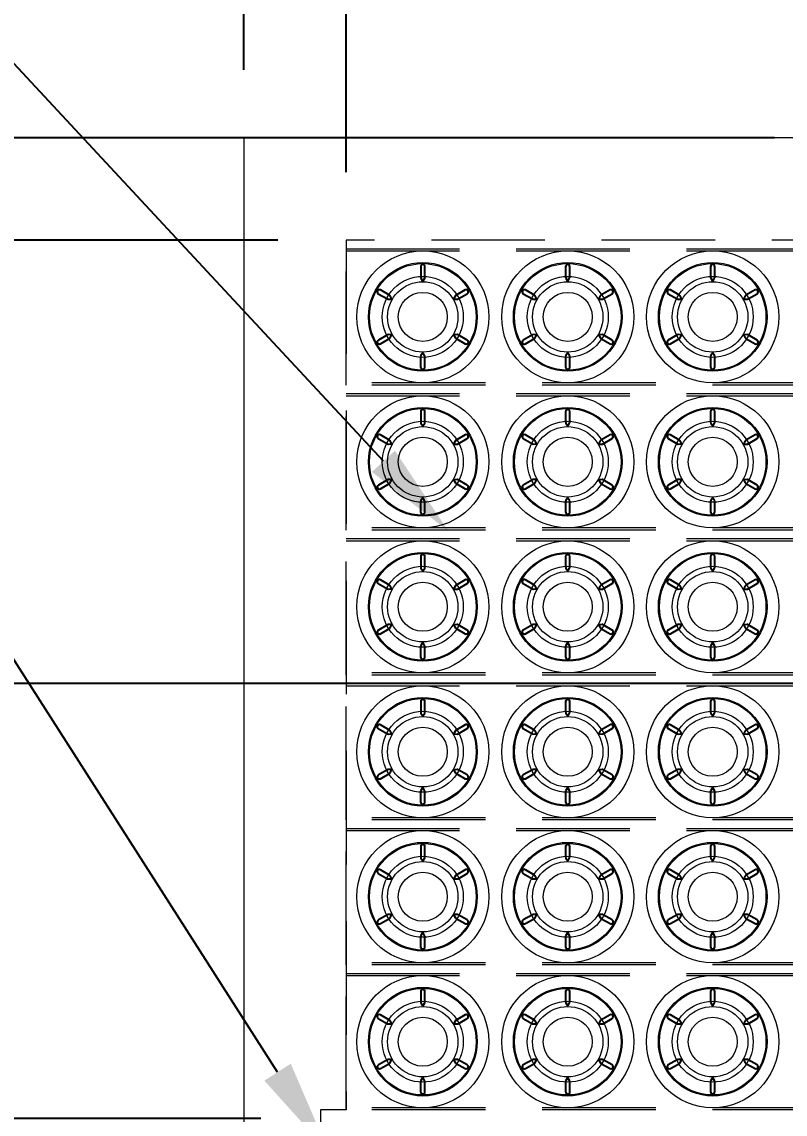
# Model space of a CAD drawing. Extents: x -1 to 225, y -5 to 280.
# Drawn here: x 78.02 to 94.83, y 182.56 to 206.61 of the extents above; entities that cross this region are included whole.
import ezdxf
from ezdxf import colors
from ezdxf.entities.mleader import LeaderData, LeaderLine
from ezdxf.math import Vec2, Vec3

# ---------------------------------------------------------------- set-up
doc = ezdxf.new("R2010")
doc.units = 0
doc.header["$LTSCALE"] = 10
doc.header["$MEASUREMENT"] = 0
doc.header["$PDMODE"] = 35
doc.linetypes.add('DASHED2', pattern=[0.375, 0.25, -0.125])
doc.linetypes.add('HIDDEN', pattern=[0.375, 0.25, -0.125])
doc.layers.get('0').update_dxf_attribs({"linetype": 'CONTINUOUS'})
doc.layers.get('Defpoints').update_dxf_attribs({"linetype": 'CONTINUOUS'})
for name, color, linetype, lineweight in [('CADdetails-1-ANNO', 41, 'CONTINUOUS', 5), ('CADdetails-2-HATCH', 8, 'CONTINUOUS', 5), ('CADdetails-3-HIDDEN', 11, 'HIDDEN', 5), ('CADdetails-5-MEDIUM', 4, 'CONTINUOUS', 18)]:
    doc.layers.add(name, color=color, linetype=linetype, lineweight=lineweight)
doc.layers.add('SoftPrint', color=248, linetype='CONTINUOUS')
doc.styles.add('CADdetails-DIMENSIONS', font='ARIALN.TTF', dxfattribs={"height": 2.38})
doc.styles.add('CADdetails-NOTES', font='ARIALN.TTF', dxfattribs={"height": 2.38})
doc.dimstyles.new('CADdetails-DIM', dxfattribs={"dimtxt": 2.38, "dimasz": 2.38, "dimexe": 0.5, "dimexo": 1.5, "dimgap": 1, "dimtad": 0, "dimzin": 0, "dimdsep": 46, "dimtxsty": 'CADdetails-DIMENSIONS', "dimcen": 1, "dimclrd": 256, "dimclre": 256, "dimclrt": 256, "dimadec": 0, "dimazin": 0, "dimtfac": 1, "dimtofl": 0, "dimtmove": 0, "dimatfit": 3, "dimfxl": 1, "dimtolj": 1, "dimtzin": 0, "dimarcsym": 0})

# ---------------------------------------------------------------- blocks, each defined once
blk = doc.blocks.new('*D4')
at = {"layer": 'CADdetails-1-ANNO', "lineweight": -2, "transparency": 16777216}
for p, q in [((81.407, 204.059), (57.463, 204.059)), ((57.963, 201.679), (57.963, 185.675)), ((57.963, 165.875), (57.963, 181.879)), ((81.407, 163.495), (57.463, 163.495))]:
    blk.add_line(p, q, dxfattribs=at)
at = {"layer": 'CADdetails-1-ANNO', "transparency": 16777216}
for points in [[(57.566, 201.679), (58.359, 201.679), (57.963, 204.059)], [(57.566, 165.875), (58.359, 165.875), (57.963, 163.495)]]:
    blk.add_solid(points, dxfattribs=at)
at = {"layer": 'Defpoints', "color": 0, "transparency": 16777216}
for p in [(82.907, 204.059), (57.963, 163.495), (82.907, 163.495)]:
    blk.add_point(p, dxfattribs=at)
at = {"layer": 'CADdetails-1-ANNO', "transparency": 16777216, "insert": (57.963, 183.777), "char_height": 2.38, "attachment_point": 5, "rotation": 90, "style": 'CADdetails-DIMENSIONS'}
blk.add_mtext("\\A1;9'", dxfattribs=at)
blk = doc.blocks.new('*D5')
at = {"layer": 'CADdetails-1-ANNO', "lineweight": -2, "transparency": 16777216}
for p, q in [((61.497, 206.439), (61.497, 208.819)), ((81.407, 204.059), (60.997, 204.059)), ((83.66, 201.805), (60.997, 201.805)), ((61.497, 199.425), (61.497, 197.045))]:
    blk.add_line(p, q, dxfattribs=at)
at = {"layer": 'CADdetails-1-ANNO', "transparency": 16777216}
for points in [[(61.1, 206.439), (61.893, 206.439), (61.497, 204.059)], [(61.1, 199.425), (61.893, 199.425), (61.497, 201.805)]]:
    blk.add_solid(points, dxfattribs=at)
at = {"layer": 'Defpoints', "color": 0, "transparency": 16777216}
for p in [(82.907, 204.059), (61.497, 201.805), (85.16, 201.805)]:
    blk.add_point(p, dxfattribs=at)
at = {"layer": 'CADdetails-1-ANNO', "transparency": 16777216, "insert": (61.497, 210.948), "char_height": 2.38, "attachment_point": 5, "rotation": 90, "style": 'CADdetails-DIMENSIONS'}
blk.add_mtext('\\A1;6"', dxfattribs=at)
blk = doc.blocks.new('*D6')
at = {"layer": 'CADdetails-1-ANNO', "lineweight": -2, "transparency": 16777216}
for p, q in [((83.66, 201.805), (60.997, 201.805)), ((61.497, 199.425), (61.497, 185.675)), ((61.497, 168.128), (61.497, 181.879)), ((83.66, 165.748), (60.997, 165.748))]:
    blk.add_line(p, q, dxfattribs=at)
at = {"layer": 'CADdetails-1-ANNO', "transparency": 16777216}
for points in [[(61.1, 199.425), (61.893, 199.425), (61.497, 201.805)], [(61.1, 168.128), (61.893, 168.128), (61.497, 165.748)]]:
    blk.add_solid(points, dxfattribs=at)
at = {"layer": 'Defpoints', "color": 0, "transparency": 16777216}
for p in [(85.16, 201.805), (61.497, 165.748), (85.16, 165.748)]:
    blk.add_point(p, dxfattribs=at)
at = {"layer": 'CADdetails-1-ANNO', "transparency": 16777216, "insert": (61.497, 183.777), "char_height": 2.38, "attachment_point": 5, "rotation": 90, "style": 'CADdetails-DIMENSIONS'}
blk.add_mtext("\\A1;8'", dxfattribs=at)
blk = doc.blocks.new('*D7')
at = {"layer": 'CADdetails-1-ANNO', "lineweight": -2, "transparency": 16777216}
for p, q in [((83.66, 201.805), (64.417, 201.805)), ((64.917, 199.425), (64.917, 197.969)), ((64.917, 184.842), (64.917, 186.298)), ((83.285, 182.462), (64.417, 182.462))]:
    blk.add_line(p, q, dxfattribs=at)
at = {"layer": 'CADdetails-1-ANNO', "transparency": 16777216}
for points in [[(64.52, 199.425), (65.313, 199.425), (64.917, 201.805)], [(64.52, 184.842), (65.313, 184.842), (64.917, 182.462)]]:
    blk.add_solid(points, dxfattribs=at)
at = {"layer": 'Defpoints', "color": 0, "transparency": 16777216}
for p in [(85.16, 201.805), (64.917, 182.462), (84.785, 182.462)]:
    blk.add_point(p, dxfattribs=at)
at = {"layer": 'CADdetails-1-ANNO', "transparency": 16777216, "insert": (64.917, 192.134), "char_height": 2.38, "attachment_point": 5, "rotation": 90, "style": 'CADdetails-DIMENSIONS'}
blk.add_mtext('\\A1;4\' 3 1/2"', dxfattribs=at)
blk = doc.blocks.new('*D8')
at = {"layer": 'CADdetails-1-ANNO', "lineweight": -2, "transparency": 16777216}
for p, q in [((68.079, 184.842), (68.079, 188.62)), ((83.285, 182.462), (67.579, 182.462)), ((83.285, 180.96), (67.579, 180.96)), ((68.079, 178.58), (68.079, 176.2))]:
    blk.add_line(p, q, dxfattribs=at)
at = {"layer": 'CADdetails-1-ANNO', "transparency": 16777216}
for points in [[(67.682, 184.842), (68.476, 184.842), (68.079, 182.462)], [(67.682, 178.58), (68.476, 178.58), (68.079, 180.96)]]:
    blk.add_solid(points, dxfattribs=at)
at = {"layer": 'Defpoints', "color": 0, "transparency": 16777216}
for p in [(84.785, 182.462), (68.079, 180.96), (84.785, 180.96)]:
    blk.add_point(p, dxfattribs=at)
at = {"layer": 'CADdetails-1-ANNO', "transparency": 16777216, "insert": (68.079, 190.782), "char_height": 2.38, "attachment_point": 5, "rotation": 90, "style": 'CADdetails-DIMENSIONS'}
blk.add_mtext('\\A1;4"', dxfattribs=at)
blk = doc.blocks.new('*D9')
at = {"layer": 'CADdetails-1-ANNO', "lineweight": -2, "transparency": 16777216}
for p, q in [((64.917, 183.34), (64.917, 185.72)), ((83.285, 180.96), (64.417, 180.96)), ((83.66, 165.748), (64.417, 165.748)), ((64.917, 163.368), (64.917, 160.988))]:
    blk.add_line(p, q, dxfattribs=at)
at = {"layer": 'CADdetails-1-ANNO', "transparency": 16777216}
for points in [[(64.52, 183.34), (65.313, 183.34), (64.917, 180.96)], [(64.52, 163.368), (65.313, 163.368), (64.917, 165.748)]]:
    blk.add_solid(points, dxfattribs=at)
at = {"layer": 'Defpoints', "color": 0, "transparency": 16777216}
for p in [(84.785, 180.96), (64.917, 165.748), (85.16, 165.748)]:
    blk.add_point(p, dxfattribs=at)
at = {"layer": 'CADdetails-1-ANNO', "transparency": 16777216, "insert": (64.917, 173.354), "char_height": 2.38, "attachment_point": 5, "rotation": 90, "style": 'CADdetails-DIMENSIONS'}
blk.add_mtext('\\A1;3\' 4 1/2"', dxfattribs=at)
blk = doc.blocks.new('*D28')
at = {"layer": 'CADdetails-1-ANNO', "lineweight": -2, "transparency": 16777216}
for p, q in [((82.907, 205.559), (82.907, 214.136)), ((105.818, 200.254), (105.818, 214.136)), ((85.287, 213.636), (90.84, 213.636)), ((103.438, 213.636), (97.884, 213.636))]:
    blk.add_line(p, q, dxfattribs=at)
at = {"layer": 'CADdetails-1-ANNO', "transparency": 16777216}
for points in [[(85.287, 214.033), (85.287, 213.24), (82.907, 213.636)], [(103.438, 214.033), (103.438, 213.24), (105.818, 213.636)]]:
    blk.add_solid(points, dxfattribs=at)
at = {"layer": 'Defpoints', "color": 0, "transparency": 16777216}
for p in [(82.907, 213.636), (82.907, 204.059), (105.818, 198.754)]:
    blk.add_point(p, dxfattribs=at)
at = {"layer": 'CADdetails-1-ANNO', "transparency": 16777216, "insert": (94.362, 213.636), "char_height": 2.38, "attachment_point": 5, "style": 'CADdetails-DIMENSIONS'}
blk.add_mtext('\\A1;5\' 1"', dxfattribs=at)
blk = doc.blocks.new('*D29')
at = {"layer": 'CADdetails-1-ANNO', "lineweight": -2, "transparency": 16777216}
for p, q in [((94.6, 204.059), (70.453, 204.059)), ((70.953, 201.679), (70.953, 201.588)), ((70.953, 194.42), (70.953, 194.511)), ((97.604, 192.04), (70.453, 192.04))]:
    blk.add_line(p, q, dxfattribs=at)
at = {"layer": 'CADdetails-1-ANNO', "transparency": 16777216}
for points in [[(70.557, 201.679), (71.35, 201.679), (70.953, 204.059)], [(70.557, 194.42), (71.35, 194.42), (70.953, 192.04)]]:
    blk.add_solid(points, dxfattribs=at)
at = {"layer": 'Defpoints', "color": 0, "transparency": 16777216}
for p in [(96.1, 204.059), (70.953, 192.04), (99.104, 192.04)]:
    blk.add_point(p, dxfattribs=at)
at = {"layer": 'CADdetails-1-ANNO', "transparency": 16777216, "insert": (70.953, 198.049), "char_height": 2.38, "attachment_point": 5, "rotation": 90, "style": 'CADdetails-DIMENSIONS'}
blk.add_mtext('\\A1;2\' 8"', dxfattribs=at)
blk = doc.blocks.new('*D34')
at = {"layer": 'CADdetails-1-ANNO', "lineweight": -2, "transparency": 16777216}
for p, q in [((82.907, 205.559), (82.907, 224.133)), ((141.499, 205.559), (141.499, 224.133)), ((85.287, 223.633), (109.639, 223.633)), ((139.119, 223.633), (114.767, 223.633))]:
    blk.add_line(p, q, dxfattribs=at)
at = {"layer": 'CADdetails-1-ANNO', "transparency": 16777216}
for points in [[(85.287, 224.03), (85.287, 223.236), (82.907, 223.633)], [(139.119, 224.03), (139.119, 223.236), (141.499, 223.633)]]:
    blk.add_solid(points, dxfattribs=at)
at = {"layer": 'Defpoints', "color": 0, "transparency": 16777216}
for p in [(141.499, 223.633), (82.907, 204.059), (141.499, 204.059)]:
    blk.add_point(p, dxfattribs=at)
at = {"layer": 'CADdetails-1-ANNO', "transparency": 16777216, "insert": (112.203, 223.633), "char_height": 2.38, "attachment_point": 5, "style": 'CADdetails-DIMENSIONS'}
blk.add_mtext("\\A1;13'", dxfattribs=at)
blk = doc.blocks.new('*D35')
at = {"layer": 'CADdetails-1-ANNO', "lineweight": -2, "transparency": 16777216}
for p, q in [((85.16, 203.305), (85.16, 218.026)), ((139.246, 203.305), (139.246, 218.026)), ((87.54, 217.526), (109.639, 217.526)), ((136.866, 217.526), (114.767, 217.526))]:
    blk.add_line(p, q, dxfattribs=at)
at = {"layer": 'CADdetails-1-ANNO', "transparency": 16777216}
for points in [[(87.54, 217.923), (87.54, 217.13), (85.16, 217.526)], [(136.866, 217.923), (136.866, 217.13), (139.246, 217.526)]]:
    blk.add_solid(points, dxfattribs=at)
at = {"layer": 'Defpoints', "color": 0, "transparency": 16777216}
for p in [(139.246, 217.526), (85.16, 201.805), (139.246, 201.805)]:
    blk.add_point(p, dxfattribs=at)
at = {"layer": 'CADdetails-1-ANNO', "transparency": 16777216, "insert": (112.203, 217.526), "char_height": 2.38, "attachment_point": 5, "style": 'CADdetails-DIMENSIONS'}
blk.add_mtext("\\A1;12'", dxfattribs=at)
blk = doc.blocks.new('*D36')
at = {"layer": 'CADdetails-1-ANNO', "lineweight": -2, "transparency": 16777216}
for p, q in [((82.907, 205.559), (82.907, 218.026)), ((85.16, 203.305), (85.16, 218.026)), ((80.527, 217.526), (78.147, 217.526)), ((87.54, 217.526), (89.92, 217.526))]:
    blk.add_line(p, q, dxfattribs=at)
at = {"layer": 'CADdetails-1-ANNO', "transparency": 16777216}
for points in [[(80.527, 217.923), (80.527, 217.13), (82.907, 217.526)], [(87.54, 217.923), (87.54, 217.13), (85.16, 217.526)]]:
    blk.add_solid(points, dxfattribs=at)
at = {"layer": 'Defpoints', "color": 0, "transparency": 16777216}
for p in [(82.907, 217.526), (82.907, 204.059), (85.16, 201.805)]:
    blk.add_point(p, dxfattribs=at)
at = {"layer": 'CADdetails-1-ANNO', "transparency": 16777216, "insert": (76.018, 217.526), "char_height": 2.38, "attachment_point": 5, "style": 'CADdetails-DIMENSIONS'}
blk.add_mtext('\\A1;6"', dxfattribs=at)
blk = doc.blocks.new('*U37')
at = {"layer": 'SoftPrint'}
blk.add_lwpolyline([(0.112, 0.018, 0.143172), (0.127, 0.033), (0.157, 0.092, 0.555128), (0.151, 0.103), (0.085, 0.104, 0.137274), (0.065, 0.099), (-0.135, -0.016, 1), (-0.088, -0.098)], format="xyb", close=True, dxfattribs=at)
blk = doc.blocks.new('*U38')
at = {"color": 0, "linetype": 'ByBlock', "lineweight": -2, "transparency": 16777216}
for p, rotation in [((-0.006, 0.979), 239.9999999999999), ((-0.851, 0.484), 299.9999999999998), ((0.844, 0.495), 180), ((0.851, -0.484), 120), ((0.006, -0.979), 59.99999999999997)]:
    blk.add_blockref('*U37', p, dxfattribs=dict(at, rotation=rotation))
blk.add_blockref('*U37', (-0.844, -0.495), dxfattribs=at)
blk = doc.blocks.new('*U39')
at = {"layer": 'SoftPrint'}
blk.add_lwpolyline([(0.112, 0.018, 0.143172), (0.127, 0.033), (0.157, 0.092, 0.555128), (0.151, 0.103), (0.085, 0.104, 0.137274), (0.065, 0.099), (-0.135, -0.016, 1), (-0.088, -0.098)], format="xyb", close=True, dxfattribs=at)
blk = doc.blocks.new('*U40')
at = {"color": 0, "linetype": 'ByBlock', "lineweight": -2, "transparency": 16777216}
for p, rotation in [((-0.006, 0.979), 239.9999999999999), ((-0.851, 0.484), 299.9999999999998), ((0.844, 0.495), 180), ((0.851, -0.484), 120), ((0.006, -0.979), 59.99999999999997)]:
    blk.add_blockref('*U39', p, dxfattribs=dict(at, rotation=rotation))
blk.add_blockref('*U39', (-0.844, -0.495), dxfattribs=at)
blk = doc.blocks.new('*U41')
at = {"layer": 'SoftPrint'}
blk.add_lwpolyline([(0.112, 0.018, 0.143172), (0.127, 0.033), (0.157, 0.092, 0.555128), (0.151, 0.103), (0.085, 0.104, 0.137274), (0.065, 0.099), (-0.135, -0.016, 1), (-0.088, -0.098)], format="xyb", close=True, dxfattribs=at)
blk = doc.blocks.new('*U42')
at = {"color": 0, "linetype": 'ByBlock', "lineweight": -2, "transparency": 16777216}
for p, rotation in [((-0.006, 0.979), 239.9999999999999), ((-0.851, 0.484), 299.9999999999998), ((0.844, 0.495), 180), ((0.851, -0.484), 120), ((0.006, -0.979), 59.99999999999997)]:
    blk.add_blockref('*U41', p, dxfattribs=dict(at, rotation=rotation))
blk.add_blockref('*U41', (-0.844, -0.495), dxfattribs=at)
blk = doc.blocks.new('*U43')
at = {"layer": 'SoftPrint'}
blk.add_lwpolyline([(0.112, 0.018, 0.143172), (0.127, 0.033), (0.157, 0.092, 0.555128), (0.151, 0.103), (0.085, 0.104, 0.137274), (0.065, 0.099), (-0.135, -0.016, 1), (-0.088, -0.098)], format="xyb", close=True, dxfattribs=at)
blk = doc.blocks.new('*U44')
at = {"color": 0, "linetype": 'ByBlock', "lineweight": -2, "transparency": 16777216}
for p, rotation in [((-0.006, 0.979), 239.9999999999999), ((-0.851, 0.484), 299.9999999999998), ((0.844, 0.495), 180), ((0.851, -0.484), 120), ((0.006, -0.979), 59.99999999999997)]:
    blk.add_blockref('*U43', p, dxfattribs=dict(at, rotation=rotation))
blk.add_blockref('*U43', (-0.844, -0.495), dxfattribs=at)
blk = doc.blocks.new('*U45')
at = {"layer": 'SoftPrint'}
blk.add_lwpolyline([(0.112, 0.018, 0.143172), (0.127, 0.033), (0.157, 0.092, 0.555128), (0.151, 0.103), (0.085, 0.104, 0.137274), (0.065, 0.099), (-0.135, -0.016, 1), (-0.088, -0.098)], format="xyb", close=True, dxfattribs=at)
blk = doc.blocks.new('*U46')
at = {"color": 0, "linetype": 'ByBlock', "lineweight": -2, "transparency": 16777216}
for p, rotation in [((-0.006, 0.979), 239.9999999999999), ((-0.851, 0.484), 299.9999999999998), ((0.844, 0.495), 180), ((0.851, -0.484), 120), ((0.006, -0.979), 59.99999999999997)]:
    blk.add_blockref('*U45', p, dxfattribs=dict(at, rotation=rotation))
blk.add_blockref('*U45', (-0.844, -0.495), dxfattribs=at)
blk = doc.blocks.new('*U47')
at = {"layer": 'SoftPrint'}
blk.add_lwpolyline([(0.112, 0.018, 0.143172), (0.127, 0.033), (0.157, 0.092, 0.555128), (0.151, 0.103), (0.085, 0.104, 0.137274), (0.065, 0.099), (-0.135, -0.016, 1), (-0.088, -0.098)], format="xyb", close=True, dxfattribs=at)
blk = doc.blocks.new('*U48')
at = {"color": 0, "linetype": 'ByBlock', "lineweight": -2, "transparency": 16777216}
for p, rotation in [((-0.006, 0.979), 239.9999999999999), ((-0.851, 0.484), 299.9999999999998), ((0.844, 0.495), 180), ((0.851, -0.484), 120), ((0.006, -0.979), 59.99999999999997)]:
    blk.add_blockref('*U47', p, dxfattribs=dict(at, rotation=rotation))
blk.add_blockref('*U47', (-0.844, -0.495), dxfattribs=at)
blk = doc.blocks.new('*U49')
at = {"layer": 'SoftPrint'}
blk.add_lwpolyline([(0.112, 0.018, 0.143172), (0.127, 0.033), (0.157, 0.092, 0.555128), (0.151, 0.103), (0.085, 0.104, 0.137274), (0.065, 0.099), (-0.135, -0.016, 1), (-0.088, -0.098)], format="xyb", close=True, dxfattribs=at)
blk = doc.blocks.new('*U50')
at = {"color": 0, "linetype": 'ByBlock', "lineweight": -2, "transparency": 16777216}
for p, rotation in [((-0.006, 0.979), 239.9999999999999), ((-0.851, 0.484), 299.9999999999998), ((0.844, 0.495), 180), ((0.851, -0.484), 120), ((0.006, -0.979), 59.99999999999997)]:
    blk.add_blockref('*U49', p, dxfattribs=dict(at, rotation=rotation))
blk.add_blockref('*U49', (-0.844, -0.495), dxfattribs=at)
blk = doc.blocks.new('*U51')
at = {"layer": 'SoftPrint'}
blk.add_lwpolyline([(0.112, 0.018, 0.143172), (0.127, 0.033), (0.157, 0.092, 0.555128), (0.151, 0.103), (0.085, 0.104, 0.137274), (0.065, 0.099), (-0.135, -0.016, 1), (-0.088, -0.098)], format="xyb", close=True, dxfattribs=at)
blk = doc.blocks.new('*U52')
at = {"color": 0, "linetype": 'ByBlock', "lineweight": -2, "transparency": 16777216}
for p, rotation in [((-0.006, 0.979), 239.9999999999999), ((-0.851, 0.484), 299.9999999999998), ((0.844, 0.495), 180), ((0.851, -0.484), 120), ((0.006, -0.979), 59.99999999999997)]:
    blk.add_blockref('*U51', p, dxfattribs=dict(at, rotation=rotation))
blk.add_blockref('*U51', (-0.844, -0.495), dxfattribs=at)
blk = doc.blocks.new('*U53')
at = {"layer": 'SoftPrint'}
blk.add_lwpolyline([(0.112, 0.018, 0.143172), (0.127, 0.033), (0.157, 0.092, 0.555128), (0.151, 0.103), (0.085, 0.104, 0.137274), (0.065, 0.099), (-0.135, -0.016, 1), (-0.088, -0.098)], format="xyb", close=True, dxfattribs=at)
blk = doc.blocks.new('*U54')
at = {"color": 0, "linetype": 'ByBlock', "lineweight": -2, "transparency": 16777216}
for p, rotation in [((-0.006, 0.979), 239.9999999999999), ((-0.851, 0.484), 299.9999999999998), ((0.844, 0.495), 180), ((0.851, -0.484), 120), ((0.006, -0.979), 59.99999999999997)]:
    blk.add_blockref('*U53', p, dxfattribs=dict(at, rotation=rotation))
blk.add_blockref('*U53', (-0.844, -0.495), dxfattribs=at)
blk = doc.blocks.new('*U55')
at = {"layer": 'SoftPrint'}
blk.add_lwpolyline([(0.112, 0.018, 0.143172), (0.127, 0.033), (0.157, 0.092, 0.555128), (0.151, 0.103), (0.085, 0.104, 0.137274), (0.065, 0.099), (-0.135, -0.016, 1), (-0.088, -0.098)], format="xyb", close=True, dxfattribs=at)
blk = doc.blocks.new('*U56')
at = {"color": 0, "linetype": 'ByBlock', "lineweight": -2, "transparency": 16777216}
for p, rotation in [((-0.006, 0.979), 239.9999999999999), ((-0.851, 0.484), 299.9999999999998), ((0.844, 0.495), 180), ((0.851, -0.484), 120), ((0.006, -0.979), 59.99999999999997)]:
    blk.add_blockref('*U55', p, dxfattribs=dict(at, rotation=rotation))
blk.add_blockref('*U55', (-0.844, -0.495), dxfattribs=at)
blk = doc.blocks.new('*U57')
at = {"layer": 'SoftPrint'}
blk.add_lwpolyline([(0.112, 0.018, 0.143172), (0.127, 0.033), (0.157, 0.092, 0.555128), (0.151, 0.103), (0.085, 0.104, 0.137274), (0.065, 0.099), (-0.135, -0.016, 1), (-0.088, -0.098)], format="xyb", close=True, dxfattribs=at)
blk = doc.blocks.new('*U58')
at = {"color": 0, "linetype": 'ByBlock', "lineweight": -2, "transparency": 16777216}
for p, rotation in [((-0.006, 0.979), 239.9999999999999), ((-0.851, 0.484), 299.9999999999998), ((0.844, 0.495), 180), ((0.851, -0.484), 120), ((0.006, -0.979), 59.99999999999997)]:
    blk.add_blockref('*U57', p, dxfattribs=dict(at, rotation=rotation))
blk.add_blockref('*U57', (-0.844, -0.495), dxfattribs=at)
blk = doc.blocks.new('*U59')
at = {"layer": 'SoftPrint'}
blk.add_lwpolyline([(0.112, 0.018, 0.143172), (0.127, 0.033), (0.157, 0.092, 0.555128), (0.151, 0.103), (0.085, 0.104, 0.137274), (0.065, 0.099), (-0.135, -0.016, 1), (-0.088, -0.098)], format="xyb", close=True, dxfattribs=at)
blk = doc.blocks.new('*U60')
at = {"color": 0, "linetype": 'ByBlock', "lineweight": -2, "transparency": 16777216}
for p, rotation in [((-0.006, 0.979), 239.9999999999999), ((-0.851, 0.484), 299.9999999999998), ((0.844, 0.495), 180), ((0.851, -0.484), 120), ((0.006, -0.979), 59.99999999999997)]:
    blk.add_blockref('*U59', p, dxfattribs=dict(at, rotation=rotation))
blk.add_blockref('*U59', (-0.844, -0.495), dxfattribs=at)
blk = doc.blocks.new('*U61')
at = {"layer": 'SoftPrint'}
blk.add_lwpolyline([(0.112, 0.018, 0.143172), (0.127, 0.033), (0.157, 0.092, 0.555128), (0.151, 0.103), (0.085, 0.104, 0.137274), (0.065, 0.099), (-0.135, -0.016, 1), (-0.088, -0.098)], format="xyb", close=True, dxfattribs=at)
blk = doc.blocks.new('*U62')
at = {"color": 0, "linetype": 'ByBlock', "lineweight": -2, "transparency": 16777216}
for p, rotation in [((-0.006, 0.979), 239.9999999999999), ((-0.851, 0.484), 299.9999999999998), ((0.844, 0.495), 180), ((0.851, -0.484), 120), ((0.006, -0.979), 59.99999999999997)]:
    blk.add_blockref('*U61', p, dxfattribs=dict(at, rotation=rotation))
blk.add_blockref('*U61', (-0.844, -0.495), dxfattribs=at)
blk = doc.blocks.new('*U63')
at = {"layer": 'SoftPrint'}
blk.add_lwpolyline([(0.112, 0.018, 0.143172), (0.127, 0.033), (0.157, 0.092, 0.555128), (0.151, 0.103), (0.085, 0.104, 0.137274), (0.065, 0.099), (-0.135, -0.016, 1), (-0.088, -0.098)], format="xyb", close=True, dxfattribs=at)
blk = doc.blocks.new('*U64')
at = {"color": 0, "linetype": 'ByBlock', "lineweight": -2, "transparency": 16777216}
for p, rotation in [((-0.006, 0.979), 239.9999999999999), ((-0.851, 0.484), 299.9999999999998), ((0.844, 0.495), 180), ((0.851, -0.484), 120), ((0.006, -0.979), 59.99999999999997)]:
    blk.add_blockref('*U63', p, dxfattribs=dict(at, rotation=rotation))
blk.add_blockref('*U63', (-0.844, -0.495), dxfattribs=at)
blk = doc.blocks.new('*U65')
at = {"layer": 'SoftPrint'}
blk.add_lwpolyline([(0.112, 0.018, 0.143172), (0.127, 0.033), (0.157, 0.092, 0.555128), (0.151, 0.103), (0.085, 0.104, 0.137274), (0.065, 0.099), (-0.135, -0.016, 1), (-0.088, -0.098)], format="xyb", close=True, dxfattribs=at)
blk = doc.blocks.new('*U66')
at = {"color": 0, "linetype": 'ByBlock', "lineweight": -2, "transparency": 16777216}
for p, rotation in [((-0.006, 0.979), 239.9999999999999), ((-0.851, 0.484), 299.9999999999998), ((0.844, 0.495), 180), ((0.851, -0.484), 120), ((0.006, -0.979), 59.99999999999997)]:
    blk.add_blockref('*U65', p, dxfattribs=dict(at, rotation=rotation))
blk.add_blockref('*U65', (-0.844, -0.495), dxfattribs=at)
blk = doc.blocks.new('*U67')
at = {"layer": 'SoftPrint'}
blk.add_lwpolyline([(0.112, 0.018, 0.143172), (0.127, 0.033), (0.157, 0.092, 0.555128), (0.151, 0.103), (0.085, 0.104, 0.137274), (0.065, 0.099), (-0.135, -0.016, 1), (-0.088, -0.098)], format="xyb", close=True, dxfattribs=at)
blk = doc.blocks.new('*U68')
at = {"color": 0, "linetype": 'ByBlock', "lineweight": -2, "transparency": 16777216}
for p, rotation in [((-0.006, 0.979), 239.9999999999999), ((-0.851, 0.484), 299.9999999999998), ((0.844, 0.495), 180), ((0.851, -0.484), 120), ((0.006, -0.979), 59.99999999999997)]:
    blk.add_blockref('*U67', p, dxfattribs=dict(at, rotation=rotation))
blk.add_blockref('*U67', (-0.844, -0.495), dxfattribs=at)
blk = doc.blocks.new('*U69')
at = {"layer": 'SoftPrint'}
blk.add_lwpolyline([(0.112, 0.018, 0.143172), (0.127, 0.033), (0.157, 0.092, 0.555128), (0.151, 0.103), (0.085, 0.104, 0.137274), (0.065, 0.099), (-0.135, -0.016, 1), (-0.088, -0.098)], format="xyb", close=True, dxfattribs=at)
blk = doc.blocks.new('*U70')
at = {"color": 0, "linetype": 'ByBlock', "lineweight": -2, "transparency": 16777216}
for p, rotation in [((-0.006, 0.979), 239.9999999999999), ((-0.851, 0.484), 299.9999999999998), ((0.844, 0.495), 180), ((0.851, -0.484), 120), ((0.006, -0.979), 59.99999999999997)]:
    blk.add_blockref('*U69', p, dxfattribs=dict(at, rotation=rotation))
blk.add_blockref('*U69', (-0.844, -0.495), dxfattribs=at)
blk = doc.blocks.new('*U71')
at = {"layer": 'SoftPrint'}
blk.add_lwpolyline([(0.112, 0.018, 0.143172), (0.127, 0.033), (0.157, 0.092, 0.555128), (0.151, 0.103), (0.085, 0.104, 0.137274), (0.065, 0.099), (-0.135, -0.016, 1), (-0.088, -0.098)], format="xyb", close=True, dxfattribs=at)
blk = doc.blocks.new('*U72')
at = {"color": 0, "linetype": 'ByBlock', "lineweight": -2, "transparency": 16777216}
for p, rotation in [((-0.006, 0.979), 239.9999999999999), ((-0.851, 0.484), 299.9999999999998), ((0.844, 0.495), 180), ((0.851, -0.484), 120), ((0.006, -0.979), 59.99999999999997)]:
    blk.add_blockref('*U71', p, dxfattribs=dict(at, rotation=rotation))
blk.add_blockref('*U71', (-0.844, -0.495), dxfattribs=at)

msp = doc.modelspace()

# ---------------------------------------------------------------- linework, layer by layer
at = {"layer": 'CADdetails-2-HATCH', "linetype": 'DASHED2'}
for p, q in [((85.16, 201.57), (129.48, 201.57)), ((129.48, 198.66), (85.16, 198.66)), ((85.16, 198.378), (129.48, 198.378)), ((129.48, 195.467), (85.16, 195.467)), ((85.16, 195.185), (129.48, 195.185)), ((129.48, 192.275), (85.16, 192.275)), ((85.16, 191.993), (129.48, 191.993)), ((129.48, 189.082), (85.16, 189.082)), ((85.16, 188.8), (129.48, 188.8)), ((129.48, 185.89), (85.16, 185.89)), ((85.16, 185.608), (129.48, 185.608)), ((129.48, 182.697), (85.16, 182.697))]:
    msp.add_line(p, q, dxfattribs=at)
for points in [[(85.16, 201.617), (129.48, 201.617), (129.48, 198.613), (85.16, 198.613)], [(85.16, 198.425), (129.48, 198.425), (129.48, 195.42), (85.16, 195.42)], [(85.16, 195.232), (129.48, 195.232), (129.48, 192.228), (85.16, 192.228)], [(85.16, 192.04), (129.48, 192.04), (129.48, 189.035), (85.16, 189.035)], [(85.16, 188.847), (129.48, 188.847), (129.48, 185.843), (85.16, 185.843)], [(85.16, 185.655), (129.48, 185.655), (129.48, 182.65), (85.16, 182.65)]]:
    msp.add_lwpolyline(points, close=True, dxfattribs=at)
at = {"layer": 'CADdetails-2-HATCH'}
for centre, radius in [((86.851, 200.115), 1.455), ((90.043, 200.115), 1.455), ((93.236, 200.115), 1.455), ((86.851, 200.115), 1.197), ((86.851, 200.115), 1.197), ((86.851, 200.115), 1.174), ((90.043, 200.115), 1.197), ((90.043, 200.115), 1.197), ((90.043, 200.115), 1.174), ((93.236, 200.115), 1.197), ((93.236, 200.115), 1.197), ((93.236, 200.115), 1.174), ((86.851, 200.115), 0.892), ((86.851, 200.115), 0.775), ((86.851, 200.115), 0.775), ((90.043, 200.115), 0.892), ((90.043, 200.115), 0.775), ((90.043, 200.115), 0.775), ((93.236, 200.115), 0.892), ((93.236, 200.115), 0.775), ((93.236, 200.115), 0.775), ((86.851, 200.115), 0.54), ((90.043, 200.115), 0.54), ((93.236, 200.115), 0.54), ((86.851, 196.923), 1.455), ((90.043, 196.923), 1.455), ((93.236, 196.923), 1.455), ((86.851, 196.923), 1.197), ((86.851, 196.923), 1.197), ((86.851, 196.923), 1.174), ((90.043, 196.923), 1.197), ((90.043, 196.923), 1.197), ((90.043, 196.923), 1.174), ((93.236, 196.923), 1.197), ((93.236, 196.923), 1.197), ((93.236, 196.923), 1.174), ((86.851, 196.923), 0.892), ((90.043, 196.923), 0.892), ((93.236, 196.923), 0.892), ((86.851, 196.923), 0.775), ((86.851, 196.923), 0.775), ((90.043, 196.923), 0.775), ((90.043, 196.923), 0.775), ((93.236, 196.923), 0.775), ((93.236, 196.923), 0.775), ((86.851, 196.923), 0.54), ((90.043, 196.923), 0.54), ((93.236, 196.923), 0.54), ((86.851, 193.73), 1.455), ((90.043, 193.73), 1.455), ((93.236, 193.73), 1.455), ((86.851, 193.73), 1.197), ((86.851, 193.73), 1.197), ((86.851, 193.73), 1.174), ((90.043, 193.73), 1.197), ((90.043, 193.73), 1.197), ((90.043, 193.73), 1.174), ((93.236, 193.73), 1.197), ((93.236, 193.73), 1.197), ((93.236, 193.73), 1.174), ((86.851, 193.73), 0.892), ((86.851, 193.73), 0.775), ((86.851, 193.73), 0.775), ((90.043, 193.73), 0.892), ((90.043, 193.73), 0.775), ((90.043, 193.73), 0.775), ((93.236, 193.73), 0.892), ((93.236, 193.73), 0.775), ((93.236, 193.73), 0.775), ((86.851, 193.73), 0.54), ((90.043, 193.73), 0.54), ((93.236, 193.73), 0.54), ((86.851, 190.537), 1.455), ((90.043, 190.537), 1.455), ((93.236, 190.537), 1.455), ((86.851, 190.537), 1.197), ((86.851, 190.537), 1.197), ((86.851, 190.537), 1.174), ((90.043, 190.537), 1.197), ((90.043, 190.537), 1.197), ((90.043, 190.537), 1.174), ((93.236, 190.537), 1.197), ((93.236, 190.537), 1.197), ((93.236, 190.537), 1.174), ((86.851, 190.537), 0.892), ((86.851, 190.537), 0.775), ((86.851, 190.537), 0.775), ((90.043, 190.537), 0.892), ((90.043, 190.537), 0.775), ((90.043, 190.537), 0.775), ((93.236, 190.537), 0.892), ((93.236, 190.537), 0.775), ((93.236, 190.537), 0.775), ((86.851, 190.537), 0.54), ((90.043, 190.537), 0.54), ((93.236, 190.537), 0.54), ((86.851, 187.345), 1.455), ((90.043, 187.345), 1.455), ((93.236, 187.345), 1.455), ((86.851, 187.345), 1.197), ((86.851, 187.345), 1.197), ((86.851, 187.345), 1.174), ((90.043, 187.345), 1.197), ((90.043, 187.345), 1.197), ((90.043, 187.345), 1.174), ((93.236, 187.345), 1.197), ((93.236, 187.345), 1.197), ((93.236, 187.345), 1.174), ((86.851, 187.345), 0.892), ((90.043, 187.345), 0.892), ((93.236, 187.345), 0.892), ((86.851, 187.345), 0.775), ((86.851, 187.345), 0.775), ((90.043, 187.345), 0.775), ((90.043, 187.345), 0.775), ((93.236, 187.345), 0.775), ((93.236, 187.345), 0.775), ((86.851, 187.345), 0.54), ((90.043, 187.345), 0.54), ((93.236, 187.345), 0.54), ((86.851, 184.152), 1.455), ((90.043, 184.152), 1.455), ((93.236, 184.152), 1.455), ((86.851, 184.152), 1.197), ((86.851, 184.152), 1.197), ((86.851, 184.152), 1.174), ((90.043, 184.152), 1.197), ((90.043, 184.152), 1.197), ((90.043, 184.152), 1.174), ((93.236, 184.152), 1.197), ((93.236, 184.152), 1.197), ((93.236, 184.152), 1.174), ((86.851, 184.152), 0.892), ((90.043, 184.152), 0.892), ((93.236, 184.152), 0.892), ((86.851, 184.152), 0.775), ((86.851, 184.152), 0.775), ((90.043, 184.152), 0.775), ((90.043, 184.152), 0.775), ((93.236, 184.152), 0.775), ((93.236, 184.152), 0.775), ((86.851, 184.152), 0.54), ((90.043, 184.152), 0.54), ((93.236, 184.152), 0.54)]:
    msp.add_circle(centre, radius, dxfattribs=at)
at = {"layer": 'CADdetails-3-HIDDEN'}
msp.add_lwpolyline([(128.917, 201.805), (128.917, 202.369), (127.039, 202.369), (127.039, 201.805), (85.16, 201.805), (85.16, 182.65), (84.597, 182.65), (84.597, 180.772), (85.16, 180.772), (85.16, 165.748), (127.039, 165.748), (127.039, 165.185), (128.917, 165.185), (128.917, 165.748), (139.246, 165.748), (139.246, 201.805)], close=True, dxfattribs=at)
at = {"layer": 'CADdetails-5-MEDIUM'}
msp.add_lwpolyline([(82.907, 163.495), (141.499, 163.495), (141.499, 204.059), (82.907, 204.059)], close=True, dxfattribs=at)

# ---------------------------------------------------------------- block references
for name, p in [('*U38', (86.851, 200.115)), ('*U50', (90.043, 200.115)), ('*U62', (93.236, 200.115)), ('*U40', (86.851, 196.923)), ('*U52', (90.043, 196.923)), ('*U64', (93.236, 196.923)), ('*U42', (86.851, 193.73)), ('*U54', (90.043, 193.73)), ('*U66', (93.236, 193.73)), ('*U44', (86.851, 190.537)), ('*U56', (90.043, 190.537)), ('*U68', (93.236, 190.537)), ('*U46', (86.851, 187.345)), ('*U58', (90.043, 187.345)), ('*U70', (93.236, 187.345)), ('*U48', (86.851, 184.152)), ('*U60', (90.043, 184.152)), ('*U72', (93.236, 184.152))]:
    msp.add_blockref(name, p)

# ---------------------------------------------------------------- dimensions: what is measured, and where the dimension line sits
at = {"layer": 'CADdetails-1-ANNO'}
for base, p1, p2, text, picture, middle in [((141.499, 223.633), (82.907, 204.059), (141.499, 204.059), "13'", '*D34', (112.203, 223.633)), ((82.907, 217.526), (85.16, 201.805), (82.907, 204.059), '6"', '*D36', (76.018, 217.526))]:
    dim = msp.add_linear_dim(base=base, p1=p1, p2=p2, text=text, dimstyle='CADdetails-DIM', dxfattribs=at)
    dim.commit()
    dim.dimension.update_dxf_attribs({"geometry": picture, "text_midpoint": middle, "dimtype": 160})
dim = msp.add_linear_dim(base=(139.246, 217.526), p1=(85.16, 201.805), p2=(139.246, 201.805), text="12'", dimstyle='CADdetails-DIM', dxfattribs=at)
dim.commit()
dim.dimension.update_dxf_attribs({"geometry": '*D35', "text_midpoint": (112.203, 217.526)})
for base, p1, p2, angle, text, picture, middle in [((82.907, 213.636), (105.818, 198.754), (82.907, 204.059), 180, '5\' 1"', '*D28', (94.362, 213.636)), ((57.963, 163.495), (82.907, 204.059), (82.907, 163.495), 90, "9'", '*D4', (57.963, 183.777)), ((64.917, 182.462), (85.16, 201.805), (84.785, 182.462), 90, '4\' 3 1/2"', '*D7', (64.917, 192.134)), ((61.497, 165.748), (85.16, 201.805), (85.16, 165.748), 90, "8'", '*D6', (61.497, 183.777)), ((64.917, 165.748), (84.785, 180.96), (85.16, 165.748), 90, '3\' 4 1/2"', '*D9', (64.917, 173.354))]:
    dim = msp.add_linear_dim(base=base, p1=p1, p2=p2, angle=angle, text=text, dimstyle='CADdetails-DIM', dxfattribs=at)
    dim.commit()
    dim.dimension.update_dxf_attribs({"geometry": picture, "text_midpoint": middle})
for base, p1, p2, text, picture, middle in [((61.497, 201.805), (82.907, 204.059), (85.16, 201.805), '6"', '*D5', (61.497, 210.948)), ((70.953, 192.04), (96.1, 204.059), (99.104, 192.04), '2\' 8"', '*D29', (70.953, 198.049)), ((68.079, 180.96), (84.785, 182.462), (84.785, 180.96), '4"', '*D8', (68.079, 190.782))]:
    dim = msp.add_linear_dim(base=base, p1=p1, p2=p2, angle=90, text=text, dimstyle='CADdetails-DIM', dxfattribs=at)
    dim.commit()
    dim.dimension.update_dxf_attribs({"geometry": picture, "text_midpoint": middle, "dimtype": 160})

# ---------------------------------------------------------------- leaders
ml = msp.add_multileader_mtext('Standard', dxfattribs=at)
ml.set_content('FILTRATION CHAMBER', color=256, style='CADdetails-NOTES')
ml.set_leader_properties()
ml.build(insert=Vec2(0, 0))
ml.multileader.update_dxf_attribs({"dogleg_length": 1.765, "arrow_head_size": 2.101})
ctx = ml.context
ctx.base_point, ctx.char_height, ctx.arrow_head_size, ctx.landing_gap_size, ctx.plane_origin = Vec3(27.822, 222.462), 2.38, 2.101, 1.324, Vec3(81.571, 171.687)
ctx.text_align_type = 2
notes = []
notes.append((ctx, [(1, (1, 1, 0), (62.262, 222.462), (-1, 0), 1.765, [(0, [(87.414, 195.396)], 0, [])])]))
ctx.mtext.insert, ctx.mtext.width, ctx.mtext.alignment, ctx.mtext.flow_direction = Vec3(59.172, 223.672), 51.57481, 3, 5
ml = msp.add_multileader_mtext('Standard', dxfattribs=at)
ml.set_content('CONCRETE PARTITION WALL 1', color=256, style='CADdetails-NOTES')
ml.set_leader_properties()
ml.build(insert=Vec2(0, 0))
ml.multileader.update_dxf_attribs({"dogleg_length": 1.765, "arrow_head_size": 2.101})
ctx = ml.context
ctx.base_point, ctx.char_height, ctx.arrow_head_size, ctx.landing_gap_size, ctx.plane_origin = Vec3(17.34, 217.026), 2.38, 2.101, 1.324, Vec3(83.47, 189.048)
ctx.text_align_type = 2
notes.append((ctx, [(0, (1, 1, 0), (62.17, 217.026), (-1, 0), 1.765, [(0, [(84.785, 181.711)], 0, [])])]))
ctx.mtext.insert, ctx.mtext.width, ctx.mtext.alignment, ctx.mtext.flow_direction = Vec3(59.081, 218.237), 41.91713, 3, 5
for ctx, leaders in notes:
    for number, flags, end, landing, length, lines in leaders:
        leader = LeaderData()
        leader.index, (leader.has_last_leader_line, leader.has_dogleg_vector, leader.attachment_direction) = number, flags
        leader.last_leader_point, leader.dogleg_vector, leader.dogleg_length = Vec3(end), Vec3(landing), length
        for number, points, colour, breaks in lines:
            line = LeaderLine()
            line.index, line.vertices, line.color, line.breaks = number, Vec3.list(points), colors.encode_raw_color(colour), breaks
            leader.lines.append(line)
        ctx.leaders.append(leader)

doc.saveas('drawing.dxf')
